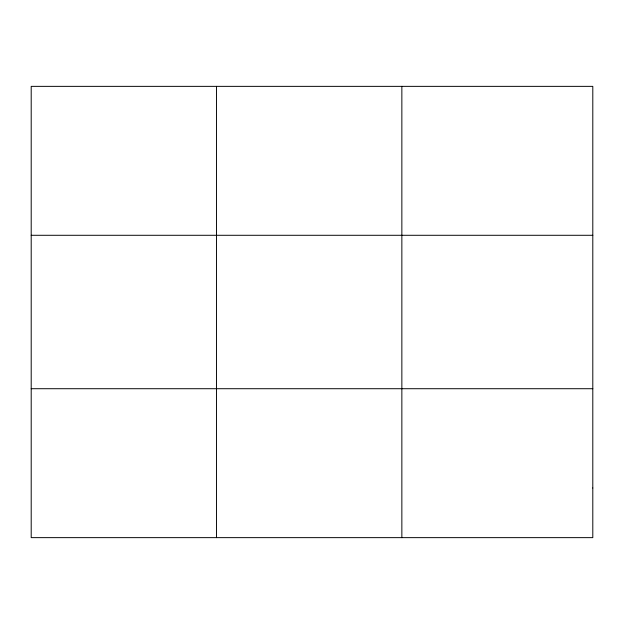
<?xml version="1.0" encoding="UTF-8"?>
<svg xmlns="http://www.w3.org/2000/svg" width="624" height="624" viewBox="0 0 624 624"><rect width="100%" height="100%" fill="white"/><g stroke="black" fill="none" stroke-linecap="round" stroke-linejoin="round"><path stroke-width="0.94" d="M216.528 86.362L216.528 537.638M401.856 86.362L401.856 537.638M31.2 235.287L592.8 235.287M31.2 388.713L592.8 388.713M592.8 487.999L592.8 537.638L31.2 537.638L31.2 86.362L592.8 86.362L592.8 487.999"/></g></svg>
